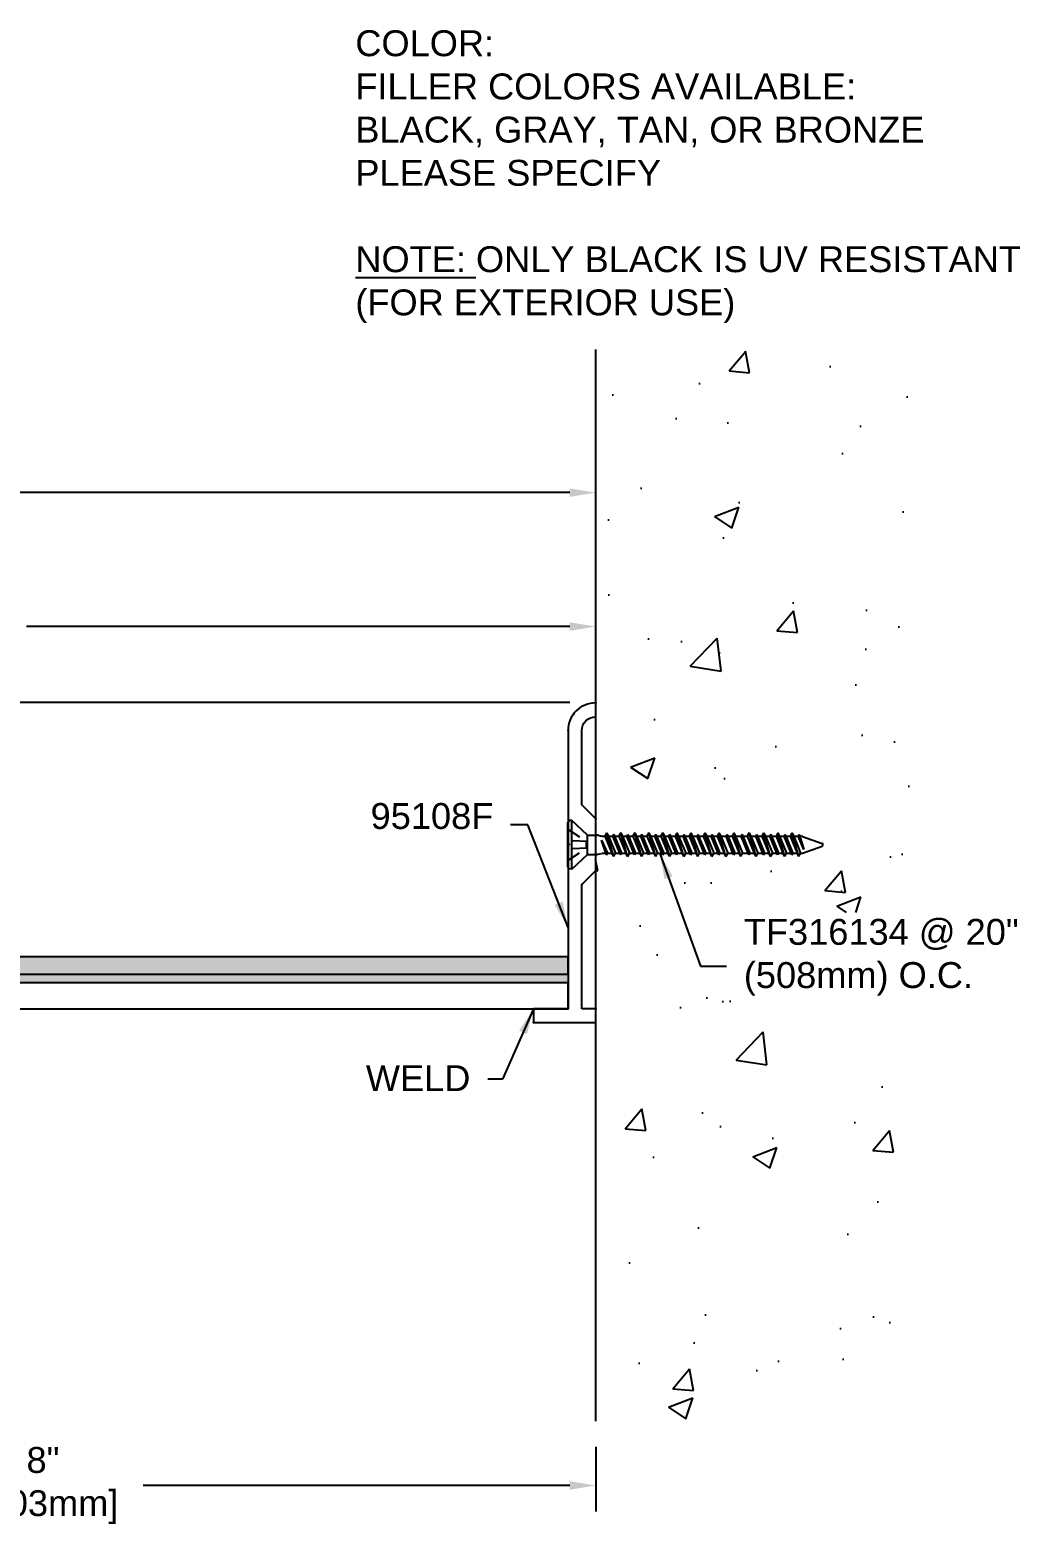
# Model space of a CAD drawing. Header units: inches. Extents: x -3.2 to 39.8, y -2.5 to 8.9.
# Drawn here: x 8.9 to 16.07, y -2.08 to 8.74 of the extents above; entities that cross this region are included whole.
import ezdxf

# ---------------------------------------------------------------- set-up
doc = ezdxf.new("R2010")
doc.units = ezdxf.units.IN
doc.header["$MEASUREMENT"] = 0
doc.linetypes.add('DASHED', pattern=[0.75, 0.5, -0.25])
for name, color, linetype in [('anchors', 4, 'Continuous'), ('conditions', 1, 'Continuous'), ('dimensions', 3, 'Continuous'), ('METALS', 7, 'Continuous'), ('Text', 2, 'Continuous')]:
    doc.layers.add(name, color=color, linetype=linetype)
doc.styles.add('ARIAL', font='arial.ttf')
doc.dimstyles.new('Arial', dxfattribs={"dimtxt": 0.1875, "dimasz": 0.1875, "dimexe": 0.1875, "dimexo": 0.1875, "dimgap": 0.1875, "dimtad": 0, "dimtih": 1, "dimtoh": 1, "dimdec": 4, "dimzin": 0, "dimdsep": 46, "dimlunit": 4, "dimtxsty": 'ARIAL', "dimcen": 0.09, "dimadec": 0, "dimazin": 0, "dimtfac": 1, "dimtdec": 4, "dimtofl": 0, "dimtmove": 0, "dimatfit": 3, "dimfxl": 0, "dimfrac": 2, "dimtolj": 1, "dimtzin": 0, "dimarcsym": 0})

# ---------------------------------------------------------------- blocks, each defined once
blk = doc.blocks.new('*D0')
at = {"layer": 'DEFPOINTS', "color": 0}
for p in [(12.994, 4.418), (12.994, 3.928), (3.306, 2.008)]:
    blk.add_point(p, dxfattribs=at)
at = {"layer": 'dimensions', "color": 0, "lineweight": -2}
for p, q in [((3.306, 2.195), (3.306, 4.606)), ((12.994, 4.115), (12.994, 4.606)), ((3.494, 4.418), (7.425, 4.418)), ((12.806, 4.418), (8.875, 4.418))]:
    blk.add_line(p, q, dxfattribs=at)
at = {"layer": 'dimensions', "color": 0}
for points in [[(3.494, 4.449), (3.494, 4.387), (3.306, 4.418)], [(12.806, 4.449), (12.806, 4.387), (12.994, 4.418)]]:
    blk.add_solid(points, dxfattribs=at)
at = {"layer": 'dimensions', "color": 0, "insert": (8.15, 4.418), "char_height": 0.1875, "attachment_point": 5, "style": 'ARIAL'}
blk.add_mtext('\\A1;9 11/16"\\P [246mm]', dxfattribs=at)
blk = doc.blocks.new('*D1')
at = {"layer": 'DEFPOINTS', "color": 0}
for p in [(12.994, 5.387), (12.994, 3.928), (0.798, 2.018)]:
    blk.add_point(p, dxfattribs=at)
at = {"layer": 'dimensions', "color": 0, "lineweight": -2}
for p, q in [((0.798, 2.205), (0.798, 5.574)), ((12.994, 4.115), (12.994, 5.574)), ((0.986, 5.387), (6.171, 5.387)), ((12.806, 5.387), (7.621, 5.387))]:
    blk.add_line(p, q, dxfattribs=at)
at = {"layer": 'dimensions', "color": 0}
for points in [[(0.986, 5.418), (0.986, 5.356), (0.798, 5.387)], [(12.806, 5.418), (12.806, 5.356), (12.994, 5.387)]]:
    blk.add_solid(points, dxfattribs=at)
at = {"layer": 'dimensions', "color": 0, "insert": (6.896, 5.387), "char_height": 0.1875, "attachment_point": 5, "style": 'ARIAL'}
blk.add_mtext('\\A1;1\'-0 3/16"\\P [310mm]', dxfattribs=at)
blk = doc.blocks.new('*D3')
at = {"layer": 'DEFPOINTS', "color": 0}
for p in [(4.994, -1.331), (12.994, -1.331), (12.994, -1.797)]:
    blk.add_point(p, dxfattribs=at)
at = {"layer": 'dimensions', "color": 0, "lineweight": -2}
for p, q in [((4.994, -1.518), (4.994, -1.985)), ((12.994, -1.518), (12.994, -1.985)), ((5.181, -1.797), (8.269, -1.797)), ((12.806, -1.797), (9.719, -1.797))]:
    blk.add_line(p, q, dxfattribs=at)
at = {"layer": 'dimensions', "color": 0}
for points in [[(5.181, -1.766), (5.181, -1.828), (4.994, -1.797)], [(12.806, -1.766), (12.806, -1.828), (12.994, -1.797)]]:
    blk.add_solid(points, dxfattribs=at)
at = {"layer": 'dimensions', "color": 0, "insert": (8.994, -1.797), "char_height": 0.1875, "attachment_point": 5, "style": 'ARIAL'}
blk.add_mtext('\\A1;8"\\P [203mm]', dxfattribs=at)
blk = doc.blocks.new('95108F')
blk.add_lwpolyline([(0.063, 0.063), (0.963, 0.063), (1.063, -0.037), (1.438, -0.037), (1.538, 0.063), (2.077, 0.063, -0.414214), (2.176, -0.036), (2.176, -0.037), (2.276, -0.037), (2.276, -0.036, 0.414214), (2.077, 0.163), (1.261, 0.163), (1.251, 0.153), (1.241, 0.163), (0.063, 0.163), (0.063, 0.413), (-0.037, 0.413), (-0.037, -0.037), (0.063, -0.037)], format="xyb", close=True)
for p in [(-0.037, 0.413), (2.077, 0.163), (2.199, 0.122), (0.963, 0.063), (0.063, -0.037), (1.438, -0.037), (2.276, -0.037)]:
    blk.add_point(p)
blk = doc.blocks.new('A$C63CB1885')
for p, q in [((-0.176, 0), (-0.175, 0.018)), ((-0.176, 0), (0.176, 0)), ((-0.176, 0), (-0.07, -0.113)), ((-0.163, 0.029), (0.163, 0.029)), ((0.07, -0.113), (0.176, 0)), ((0.176, 0), (0.175, 0.018)), ((-0.074, -0.251), (0.032, -0.215)), ((-0.07, -0.113), (0.07, -0.113)), ((-0.07, -0.113), (-0.07, -0.18)), ((-0.069, -0.189), (-0.063, -0.215)), ((-0.062, -0.245), (0.032, -0.215)), ((0.032, -0.215), (-0.062, -0.257)), ((0.069, -0.189), (0.063, -0.215)), ((0.07, -0.113), (0.07, -0.18)), ((-0.086, -0.302), (0.086, -0.251)), ((-0.086, -0.302), (-0.062, -0.289)), ((-0.086, -0.302), (-0.062, -0.315)), ((-0.074, -0.251), (-0.062, -0.245)), ((-0.074, -0.251), (-0.062, -0.257)), ((-0.074, -0.353), (0.074, -0.302)), ((-0.062, -0.225), (-0.062, -0.245)), ((0.062, -0.238), (-0.062, -0.289)), ((-0.062, -0.257), (-0.062, -0.289)), ((0.062, -0.264), (-0.062, -0.315)), ((-0.062, -0.346), (0.062, -0.296)), ((0.062, -0.308), (-0.062, -0.359)), ((-0.062, -0.315), (-0.062, -0.346)), ((0.062, -0.225), (0.062, -0.238)), ((0.086, -0.251), (0.062, -0.238)), ((0.086, -0.251), (0.062, -0.264)), ((0.062, -0.264), (0.062, -0.296)), ((0.074, -0.302), (0.062, -0.296)), ((0.074, -0.302), (0.062, -0.308)), ((0.062, -0.308), (0.062, -0.34)), ((-0.086, -0.403), (0.086, -0.353)), ((-0.086, -0.403), (-0.062, -0.391)), ((-0.086, -0.403), (-0.062, -0.416)), ((-0.074, -0.353), (-0.062, -0.346)), ((-0.074, -0.353), (-0.062, -0.359)), ((-0.074, -0.454), (0.074, -0.403)), ((0.062, -0.34), (-0.062, -0.391)), ((-0.062, -0.359), (-0.062, -0.391)), ((0.062, -0.366), (-0.062, -0.416)), ((-0.062, -0.448), (0.062, -0.397)), ((0.062, -0.41), (-0.062, -0.46)), ((-0.062, -0.416), (-0.062, -0.448)), ((0.086, -0.353), (0.062, -0.34)), ((0.086, -0.353), (0.062, -0.366)), ((0.062, -0.366), (0.062, -0.397)), ((0.074, -0.403), (0.062, -0.397)), ((0.074, -0.403), (0.062, -0.41)), ((0.062, -0.41), (0.062, -0.441)), ((-0.086, -0.505), (0.086, -0.454)), ((-0.086, -0.505), (-0.062, -0.492)), ((-0.086, -0.505), (-0.062, -0.518)), ((-0.074, -0.454), (-0.062, -0.448)), ((-0.074, -0.454), (-0.062, -0.46)), ((-0.074, -0.556), (0.074, -0.505)), ((0.062, -0.441), (-0.062, -0.492)), ((-0.062, -0.46), (-0.062, -0.492)), ((0.062, -0.467), (-0.062, -0.518)), ((-0.062, -0.55), (0.062, -0.499)), ((0.062, -0.511), (-0.062, -0.562)), ((-0.062, -0.518), (-0.062, -0.55)), ((0.086, -0.454), (0.062, -0.441)), ((0.086, -0.454), (0.062, -0.467)), ((0.062, -0.467), (0.062, -0.499)), ((0.074, -0.505), (0.062, -0.499)), ((0.074, -0.505), (0.062, -0.511)), ((0.062, -0.511), (0.062, -0.543)), ((-0.086, -0.607), (0.086, -0.556)), ((-0.086, -0.607), (-0.062, -0.594)), ((-0.086, -0.607), (-0.062, -0.619)), ((-0.074, -0.556), (-0.062, -0.55)), ((-0.074, -0.556), (-0.062, -0.562)), ((-0.074, -0.657), (0.074, -0.607)), ((0.062, -0.543), (-0.062, -0.594)), ((-0.062, -0.562), (-0.062, -0.594)), ((0.062, -0.569), (-0.062, -0.619)), ((-0.062, -0.651), (0.062, -0.6)), ((0.062, -0.613), (-0.062, -0.664)), ((-0.062, -0.619), (-0.062, -0.651)), ((0.062, -0.644), (-0.062, -0.695)), ((0.086, -0.556), (0.062, -0.543)), ((0.086, -0.556), (0.062, -0.569)), ((0.062, -0.569), (0.062, -0.6)), ((0.074, -0.607), (0.062, -0.6)), ((0.074, -0.607), (0.062, -0.613)), ((0.062, -0.613), (0.062, -0.644)), ((0.086, -0.657), (0.062, -0.644)), ((-0.086, -0.708), (0.086, -0.657)), ((-0.086, -0.708), (-0.062, -0.695)), ((-0.086, -0.708), (-0.062, -0.721)), ((-0.074, -0.657), (-0.062, -0.651)), ((-0.074, -0.657), (-0.062, -0.664)), ((-0.074, -0.759), (0.074, -0.708)), ((-0.074, -0.759), (-0.062, -0.753)), ((-0.062, -0.664), (-0.062, -0.695)), ((0.062, -0.67), (-0.062, -0.721)), ((-0.062, -0.753), (0.062, -0.702)), ((0.062, -0.714), (-0.062, -0.765)), ((-0.062, -0.721), (-0.062, -0.753)), ((0.062, -0.746), (-0.062, -0.797)), ((0.086, -0.657), (0.062, -0.67)), ((0.062, -0.67), (0.062, -0.702)), ((0.074, -0.708), (0.062, -0.702)), ((0.074, -0.708), (0.062, -0.714)), ((0.062, -0.714), (0.062, -0.746)), ((0.086, -0.759), (0.062, -0.746)), ((-0.086, -0.81), (0.086, -0.759)), ((-0.086, -0.81), (-0.062, -0.797)), ((-0.086, -0.81), (-0.062, -0.823)), ((-0.086, -0.911), (0.086, -0.86)), ((-0.074, -0.759), (-0.062, -0.765)), ((-0.074, -0.86), (0.074, -0.81)), ((-0.074, -0.86), (-0.062, -0.854)), ((-0.074, -0.86), (-0.062, -0.867)), ((-0.062, -0.765), (-0.062, -0.797)), ((0.062, -0.772), (-0.062, -0.823)), ((-0.062, -0.854), (0.062, -0.804)), ((0.062, -0.816), (-0.062, -0.867)), ((-0.062, -0.823), (-0.062, -0.854)), ((0.062, -0.848), (-0.062, -0.898)), ((0.086, -0.759), (0.062, -0.772)), ((0.062, -0.772), (0.062, -0.804)), ((0.074, -0.81), (0.062, -0.804)), ((0.074, -0.81), (0.062, -0.816)), ((0.062, -0.816), (0.062, -0.848)), ((0.086, -0.86), (0.062, -0.848)), ((0.086, -0.86), (0.062, -0.873)), ((-0.086, -0.911), (-0.062, -0.898)), ((-0.086, -0.911), (-0.062, -0.924)), ((-0.086, -1.013), (0.086, -0.962)), ((-0.074, -0.962), (0.074, -0.911)), ((-0.074, -0.962), (-0.062, -0.956)), ((-0.074, -0.962), (-0.062, -0.968)), ((-0.062, -0.867), (-0.062, -0.898)), ((0.062, -0.873), (-0.062, -0.924)), ((-0.062, -0.956), (0.062, -0.905)), ((0.062, -0.917), (-0.062, -0.968)), ((-0.062, -0.924), (-0.062, -0.956)), ((0.062, -0.949), (-0.062, -1)), ((-0.062, -0.968), (-0.062, -1)), ((0.062, -0.873), (0.062, -0.905)), ((0.074, -0.911), (0.062, -0.905)), ((0.074, -0.911), (0.062, -0.917)), ((0.062, -0.917), (0.062, -0.949)), ((0.086, -0.962), (0.062, -0.949)), ((0.086, -0.962), (0.062, -0.975)), ((-0.086, -1.013), (-0.062, -1)), ((-0.086, -1.013), (-0.062, -1.026)), ((-0.086, -1.114), (0.086, -1.064)), ((-0.074, -1.064), (0.074, -1.013)), ((-0.074, -1.064), (-0.062, -1.057)), ((-0.074, -1.064), (-0.062, -1.07)), ((0.062, -0.975), (-0.062, -1.026)), ((-0.062, -1.057), (0.062, -1.007)), ((0.062, -1.019), (-0.062, -1.07)), ((-0.062, -1.026), (-0.062, -1.057)), ((0.062, -1.051), (-0.062, -1.101)), ((-0.062, -1.07), (-0.062, -1.101)), ((0.062, -1.077), (-0.062, -1.127)), ((0.062, -0.975), (0.062, -1.007)), ((0.074, -1.013), (0.062, -1.007)), ((0.074, -1.013), (0.062, -1.019)), ((0.062, -1.019), (0.062, -1.051)), ((0.086, -1.064), (0.062, -1.051)), ((0.086, -1.064), (0.062, -1.077)), ((0.062, -1.077), (0.062, -1.115)), ((-0.086, -1.114), (-0.062, -1.101)), ((-0.086, -1.114), (-0.062, -1.127)), ((-0.086, -1.222), (0.086, -1.171)), ((-0.074, -1.171), (0.074, -1.121)), ((-0.074, -1.171), (-0.062, -1.165)), ((-0.074, -1.171), (-0.062, -1.178)), ((-0.062, -1.165), (0.062, -1.115)), ((0.062, -1.127), (-0.062, -1.178)), ((-0.062, -1.127), (-0.062, -1.165)), ((0.062, -1.159), (-0.062, -1.209)), ((-0.062, -1.178), (-0.062, -1.209)), ((0.062, -1.184), (-0.062, -1.235)), ((0.074, -1.121), (0.062, -1.115)), ((0.074, -1.121), (0.062, -1.127)), ((0.062, -1.127), (0.062, -1.159)), ((0.086, -1.171), (0.062, -1.159)), ((0.086, -1.171), (0.062, -1.184)), ((0.062, -1.184), (0.062, -1.225)), ((-0.086, -1.222), (-0.062, -1.209)), ((-0.086, -1.222), (-0.062, -1.235)), ((-0.086, -1.332), (0.086, -1.282)), ((-0.074, -1.282), (0.074, -1.231)), ((-0.074, -1.282), (-0.062, -1.275)), ((-0.074, -1.282), (-0.062, -1.288)), ((-0.062, -1.275), (0.062, -1.225)), ((-0.062, -1.235), (-0.062, -1.275)), ((0.062, -1.237), (-0.062, -1.288)), ((0.062, -1.269), (-0.062, -1.319)), ((-0.062, -1.288), (-0.062, -1.319)), ((0.062, -1.295), (-0.062, -1.345)), ((0.074, -1.231), (0.062, -1.225)), ((0.074, -1.231), (0.062, -1.237)), ((0.062, -1.237), (0.062, -1.269)), ((0.086, -1.282), (0.062, -1.269)), ((0.086, -1.282), (0.062, -1.295)), ((0.062, -1.295), (0.062, -1.33)), ((-0.086, -1.332), (-0.062, -1.319)), ((-0.086, -1.332), (-0.062, -1.345)), ((-0.086, -1.438), (0.086, -1.387)), ((-0.074, -1.387), (0.074, -1.336)), ((-0.074, -1.387), (-0.062, -1.381)), ((-0.074, -1.387), (-0.062, -1.393)), ((-0.062, -1.381), (0.062, -1.33)), ((0.062, -1.343), (-0.062, -1.393)), ((-0.062, -1.345), (-0.062, -1.381)), ((0.062, -1.374), (-0.062, -1.425)), ((-0.062, -1.393), (-0.062, -1.425)), ((0.062, -1.4), (-0.062, -1.451)), ((0.074, -1.336), (0.062, -1.33)), ((0.074, -1.336), (0.062, -1.343)), ((0.062, -1.343), (0.062, -1.374)), ((0.086, -1.387), (0.062, -1.374)), ((0.086, -1.387), (0.062, -1.4)), ((0.062, -1.4), (0.062, -1.433)), ((-0.086, -1.438), (-0.062, -1.425)), ((-0.086, -1.438), (-0.062, -1.451)), ((-0.086, -1.54), (0.086, -1.489)), ((-0.074, -1.489), (0.074, -1.439)), ((-0.074, -1.489), (-0.062, -1.483)), ((-0.074, -1.489), (-0.062, -1.496)), ((-0.062, -1.483), (0.062, -1.433)), ((0.062, -1.445), (-0.062, -1.496)), ((-0.062, -1.451), (-0.062, -1.483)), ((0.062, -1.477), (-0.062, -1.527)), ((-0.062, -1.496), (-0.062, -1.527)), ((0.062, -1.502), (-0.062, -1.553)), ((0.074, -1.439), (0.062, -1.433)), ((0.074, -1.439), (0.062, -1.445)), ((0.062, -1.445), (0.062, -1.477)), ((0.086, -1.489), (0.062, -1.477)), ((0.086, -1.489), (0.062, -1.502)), ((0.062, -1.502), (0.062, -1.535)), ((-0.086, -1.54), (-0.062, -1.527)), ((-0.086, -1.54), (-0.062, -1.553)), ((-0.086, -1.643), (0.086, -1.592)), ((-0.074, -1.592), (0.074, -1.541)), ((-0.074, -1.592), (-0.062, -1.586)), ((-0.074, -1.592), (-0.062, -1.598)), ((-0.062, -1.586), (0.062, -1.535)), ((0.062, -1.547), (-0.062, -1.598)), ((-0.062, -1.553), (-0.062, -1.586)), ((0.062, -1.579), (-0.062, -1.63)), ((-0.062, -1.598), (-0.062, -1.63)), ((0.062, -1.605), (-0.062, -1.655)), ((0.074, -1.541), (0.062, -1.535)), ((0.074, -1.541), (0.062, -1.547)), ((0.062, -1.547), (0.062, -1.579)), ((0.086, -1.592), (0.062, -1.579)), ((0.086, -1.592), (0.062, -1.605)), ((0.062, -1.605), (0.062, -1.652)), ((-0.086, -1.643), (-0.062, -1.63)), ((-0.086, -1.643), (-0.062, -1.655)), ((-0.06, -1.668), (-0.01, -1.81)), ((-0.034, -1.679), (0.062, -1.636)), ((-0.034, -1.679), (0.074, -1.643)), ((0.062, -1.649), (-0.034, -1.679)), ((0.06, -1.668), (0.01, -1.81)), ((0.074, -1.643), (0.062, -1.636)), ((0.074, -1.643), (0.062, -1.649))]:
    blk.add_line(p, q)
at = {"linetype": 'DASHED', "ltscale": 0.025}
for p, q in [((-0.113, 0.029), (-0.024, -0.106)), ((-0.024, -0.106), (-0.031, 0.028)), ((0.024, -0.106), (0.031, 0.029)), ((0.112, 0.029), (0.024, -0.106)), ((-0.024, -0.106), (0.024, -0.106))]:
    blk.add_line(p, q, dxfattribs=at)
for centre, radius, start, end in [((-0.163, 0.017), 0.0112, 90, 175), ((0.163, 0.017), 0.0112, 5, 90), ((-0.023, -0.18), 0.0465, 180, 191.9357), ((-0.109, -0.225), 0.0465, 0, 11.9357), ((0.109, -0.225), 0.0465, 168.0643, 180), ((0.023, -0.18), 0.0465, 348.0643, 0), ((-0.016, -1.652), 0.0465, 183.9476, 199.3058), ((0.016, -1.652), 0.0465, 340.6942, 0), ((0, -1.806), 0.0106, 204.1001, 335.8999)]:
    blk.add_arc(centre, radius, start, end)
blk = doc.blocks.new('TF316134')
blk.add_blockref('A$C63CB1885', (0, -0.0285))
blk = doc.blocks.new('*D19')
at = {"layer": 'DEFPOINTS', "color": 0}
for p in [(12.994, 3.869), (-2.663, 2.028), (-0.905, 2.028)]:
    blk.add_point(p, dxfattribs=at)
at = {"layer": 'dimensions', "color": 0, "lineweight": -2}
for p, q in [((12.806, 3.869), (-2.851, 3.869)), ((-2.663, 3.681), (-2.663, 3.514)), ((-2.663, 2.215), (-2.663, 2.584)), ((-1.093, 2.028), (-2.851, 2.028))]:
    blk.add_line(p, q, dxfattribs=at)
at = {"layer": 'dimensions', "color": 0}
for points in [[(-2.694, 3.681), (-2.632, 3.681), (-2.663, 3.869)], [(-2.694, 2.215), (-2.632, 2.215), (-2.663, 2.028)]]:
    blk.add_solid(points, dxfattribs=at)
at = {"layer": 'dimensions', "color": 0, "insert": (-2.663, 3.049), "char_height": 0.1875, "attachment_point": 5, "style": 'ARIAL'}
blk.add_mtext('\\A1;1 13/16"\\P [47mm]', dxfattribs=at)

msp = doc.modelspace()

# ---------------------------------------------------------------- hatches: boundary and pattern name
at = {"layer": 'conditions'}
h = msp.add_hatch(dxfattribs=at)
h.set_pattern_fill('AR-CONC', color=256, scale=0.25, style=0)
h.set_pattern_definition([(50, (1, 3e-05), (1.79315, -0.15688), [0.1875, -2.0625]), (355, (1, 3e-05), (-0.34688, 1.88048), [0.15, -1.65]), (100.451, (1.1494, -0.013), (1.44627, 1.7236), [0.15935, -1.75286]), (46.184, (1, 0.5), (2.6681, -0.4138), [0.28125, -3.09375]), (96.636, (1.2223, 0.4655), (2.33666, 2.4353), [0.23903, -2.6293]), (351.184, (1, 0.5), (2.33665, 2.4353), [0.225, -2.475]), (21, (1.25, 0.375), (1.49227, -1.00655), [0.1875, -2.0625]), (326, (1.25, 0.375), (0.60829, 1.81288), [0.15, -1.65]), (71.451, (1.3744, 0.2911), (2.10056, 0.80633), [0.15935, -1.75286]), (37.5, (1, 3e-05), (0.0304, 0.832235), [0, -1.63, 0, -1.675, 0, -1.65625]), (7.5, (1, 3e-05), (0.657674, 0.98603), [0, -0.955, 0, -1.5925, 0, -0.63125]), (327.5, (0.4425, 3e-05), (1.334556, -0.056387), [0, -0.625, 0, -1.95, 0, -2.5875]), (317.5, (0.1925, 3e-05), (1.457965, 0.25026), [0, -0.8125, 0, -1.295, 0, -1.8375])])
h.paths.add_polyline_path([(15.29924, 6.42269), (12.99381, 6.42269), (12.99381, 2.97147), (13.00677, 2.97147), (13.0375, 2.96498, 0.05212645), (13.04711, 2.96397), (13.06048, 2.96397), (13.07341, 2.98797), (13.08633, 2.96397), (13.11803, 2.96397), (13.12419, 2.97542), (13.13035, 2.96397), (13.16205, 2.96397), (13.17497, 2.98797), (13.1879, 2.96397), (13.21959, 2.96397), (13.22575, 2.97542), (13.23191, 2.96397), (13.26361, 2.96397), (13.27653, 2.98797), (13.28946, 2.96397), (13.32115, 2.96397), (13.32731, 2.97542), (13.33348, 2.96397), (13.36517, 2.96397), (13.3781, 2.98797), (13.39102, 2.96397), (13.42271, 2.96397), (13.42888, 2.97542), (13.43504, 2.96397), (13.46673, 2.96397), (13.47966, 2.98797), (13.49258, 2.96397), (13.52428, 2.96397), (13.53044, 2.97542), (13.5366, 2.96397), (13.5683, 2.96397), (13.58122, 2.98797), (13.59415, 2.96397), (13.62584, 2.96397), (13.632, 2.97542), (13.63816, 2.96397), (13.66986, 2.96397), (13.68278, 2.98797), (13.69571, 2.96397), (13.7274, 2.96397), (13.73356, 2.97542), (13.73973, 2.96397), (13.77142, 2.96397), (13.78435, 2.98797), (13.79727, 2.96397), (13.82896, 2.96397), (13.83513, 2.97542), (13.84129, 2.96397), (13.87298, 2.96397), (13.88591, 2.98797), (13.89883, 2.96397), (13.93684, 2.96397), (13.94301, 2.97542), (13.94917, 2.96397), (13.98086, 2.96397), (13.99379, 2.98797), (14.00671, 2.96397), (14.04697, 2.96397), (14.05313, 2.97542), (14.0593, 2.96397), (14.09099, 2.96397), (14.10392, 2.98797), (14.11684, 2.96397), (14.1526, 2.96397), (14.15877, 2.97542), (14.16493, 2.96397), (14.19662, 2.96397), (14.20955, 2.98797), (14.22247, 2.96397), (14.25486, 2.96397), (14.26103, 2.97542), (14.26719, 2.96397), (14.29888, 2.96397), (14.31181, 2.98797), (14.32473, 2.96397), (14.35713, 2.96397), (14.36329, 2.97542), (14.36945, 2.96397), (14.40115, 2.96397), (14.41407, 2.98797), (14.427, 2.96397), (14.45061, 2.96397), (14.44408, 2.97849), (14.45024, 2.98994), (14.45641, 2.97849), (14.46107, 2.96397), (14.47453, 2.96397, -0.08443704), (14.4899, 2.96136), (14.63096, 2.91195, -0.77412328), (14.63096, 2.8915), (14.4899, 2.84209, -0.06652555), (14.47784, 2.83959), (14.46485, 2.81547), (14.45193, 2.83947), (14.42023, 2.83947), (14.41407, 2.82803), (14.40791, 2.83947), (14.37552, 2.83947), (14.36259, 2.81547), (14.34967, 2.83947), (14.31797, 2.83947), (14.31181, 2.82803), (14.30565, 2.83947), (14.27325, 2.83947), (14.26033, 2.81547), (14.2474, 2.83947), (14.21571, 2.83947), (14.20955, 2.82803), (14.20338, 2.83947), (14.16762, 2.83947), (14.1547, 2.81547), (14.14177, 2.83947), (14.11008, 2.83947), (14.10392, 2.82803), (14.09775, 2.83947), (14.05749, 2.83947), (14.04457, 2.81547), (14.03164, 2.83947), (13.99995, 2.83947), (13.99379, 2.82803), (13.98762, 2.83947), (13.97547, 2.83947), (13.94961, 2.83947), (13.93669, 2.81547), (13.92376, 2.83947), (13.89207, 2.83947), (13.88591, 2.82803), (13.87974, 2.83947), (13.84805, 2.83947), (13.83513, 2.81547), (13.8222, 2.83947), (13.79051, 2.83947), (13.78435, 2.82803), (13.77818, 2.83947), (13.74649, 2.83947), (13.73356, 2.81547), (13.72064, 2.83947), (13.68895, 2.83947), (13.68278, 2.82803), (13.67662, 2.83947), (13.64493, 2.83947), (13.632, 2.81547), (13.61908, 2.83947), (13.58738, 2.83947), (13.58122, 2.82803), (13.57506, 2.83947), (13.54336, 2.83947), (13.53044, 2.81547), (13.51751, 2.83947), (13.48582, 2.83947), (13.47966, 2.82803), (13.47349, 2.83947), (13.4418, 2.83947), (13.42888, 2.81547), (13.41595, 2.83947), (13.38426, 2.83947), (13.3781, 2.82803), (13.37193, 2.83947), (13.34024, 2.83947), (13.32731, 2.81547), (13.31439, 2.83947), (13.2827, 2.83947), (13.27653, 2.82803), (13.27037, 2.83947), (13.23868, 2.83947), (13.22575, 2.81547), (13.21283, 2.83947), (13.18113, 2.83947), (13.17497, 2.82803), (13.16881, 2.83947), (13.13711, 2.83947), (13.12419, 2.81547), (13.11126, 2.83947), (13.07957, 2.83947), (13.07341, 2.82803), (13.06724, 2.83947), (13.04711, 2.83947, 0.05212645), (13.0375, 2.83847), (13.00677, 2.83197), (12.99381, 2.83197), (12.99381, 2.71537), (12.99381, -1.33074), (15.29924, -1.33074), (15.29924, 1.60875), (14.08629, 1.60875), (14.08629, 2.34954), (15.29924, 2.34954)])
h.paths.add_polyline_path([(13.43971, 4.55615), (13.43971, 4.91866), (14.41746, 4.91866), (14.41746, 4.55615)], flags=16)
h.paths.add_polyline_path([(13.42727, 4.8657), (14.38651, 4.8657), (14.38651, 4.58049), (13.42727, 4.58049)], flags=24)
h = msp.add_hatch(dxfattribs=at)
h.set_pattern_fill('ANSI33', color=256, scale=0.25, angle=45, style=0)
h.set_pattern_definition([(90, (0.00024, -4e-15), (-0.0625, 1e-17), []), (90, (0.03149, 0.03125), (-0.0625, 1e-17), [0.03125, -0.015625])])
h.paths.add_polyline_path([(12.79381, 1.90285), (12.79381, 2.02785), (3.30656, 2.02785), (3.30656, 1.90285)])
msp.add_hatch(color=256, dxfattribs=at).paths.add_polyline_path([(12.79381, 1.90285), (3.30656, 1.90285), (3.30656, 1.84035), (12.79381, 1.84035)])

# ---------------------------------------------------------------- linework, layer by layer
msp.add_line((12.99381, 6.42269), (12.99381, -1.33074), dxfattribs=at)
for points in [[(12.79381, 1.90285), (12.79381, 2.02785), (3.30656, 2.02785), (3.30656, 1.90285)], [(3.30656, 1.90285), (12.79381, 1.90285), (12.79381, 1.84035), (3.30656, 1.84035), (3.30656, 1.90285)]]:
    msp.add_lwpolyline(points, dxfattribs=at)
at = {"layer": 'METALS'}
msp.add_lwpolyline([(3.30656, 1.84035), (3.30656, 1.65285), (12.79381, 1.65287), (12.79381, 1.84035)], close=True, dxfattribs=at)

# ---------------------------------------------------------------- block references
at = {"layer": 'anchors', "rotation": 90}
msp.add_blockref('TF316134', (12.79381, 2.83922), dxfattribs=at)
at = {"layer": 'METALS', "rotation": 90}
msp.add_blockref('95108F', (12.95721, 1.58951), dxfattribs=at)

# ---------------------------------------------------------------- texts
at = {"layer": 'Text', "insert": (11.25462, 8.73283), "char_height": 0.25, "width": 7.03125, "attachment_point": 1, "style": 'ARIAL'}
msp.add_mtext('{\\H0.75x;COLOR:\\L                           \\l   \\~\\PFILLER COLORS AVAILABLE:\\PBLACK, GRAY, TAN, OR BRONZE\\PPLEASE SPECIFY\\~\\P\\P\\LNOTE:\\l ONLY BLACK IS UV RESISTANT\\P(FOR EXTERIOR USE) }', dxfattribs=at)
at = {"layer": 'Text', "char_height": 0.1875, "style": 'ARIAL'}
for s, insert, attachment_point in [('\\A1;95108F', (12.25312, 3.0459), 6), ('\\A1;TF316134 @ 20"\\P(508mm) O.C.', (14.06617, 2.02435), 4), ('\\A1;WELD', (12.08729, 1.15048), 6)]:
    msp.add_mtext(s, dxfattribs=dict(at, insert=insert, attachment_point=attachment_point))

# ---------------------------------------------------------------- dimensions: what is measured, and where the dimension line sits
at = {"layer": 'dimensions'}
for base, p1, p2, picture, middle in [((12.99381, 5.38676), (0.79831, 2.01785), (12.99381, 3.92787), '*D1', (6.89606, 5.38676)), ((12.99381, 4.41802), (3.30631, 2.00785), (12.99381, 3.92787), '*D0', (8.15006, 4.41802)), ((12.99381, -1.79706), (4.99381, -1.33077), (12.99381, -1.33077), '*D3', (8.99381, -1.79706))]:
    dim = msp.add_linear_dim(base=base, p1=p1, p2=p2, dimstyle='Arial', override={"dimpost": '\\X'}, dxfattribs=at)
    dim.commit()
    dim.dimension.update_dxf_attribs({"geometry": picture, "text_midpoint": middle, "dimtype": 160})
dim = msp.add_linear_dim(base=(-2.66312, 2.02785), p1=(12.99381, 3.86882), p2=(-0.90533, 2.02785), angle=90, dimstyle='Arial', override={"dimpost": '\\X'}, dxfattribs=at)
dim.commit()
dim.dimension.update_dxf_attribs({"geometry": '*D19', "text_midpoint": (-2.66312, 3.04882), "dimtype": 160})

# ---------------------------------------------------------------- leaders
at = {"layer": 'Text'}
for points in [[(12.79381, 2.24162), (12.50381, 2.9834), (12.37812, 2.9834)], [(13.45764, 2.77701), (13.75367, 1.96185), (13.94117, 1.96185)], [(12.54381, 1.65287), (12.32003, 1.14347), (12.21229, 1.14347)]]:
    msp.add_leader(points, dimstyle='Arial', override={"dimgap": 0.125, "dimtad": 0}, dxfattribs=at)

doc.saveas('drawing.dxf')
